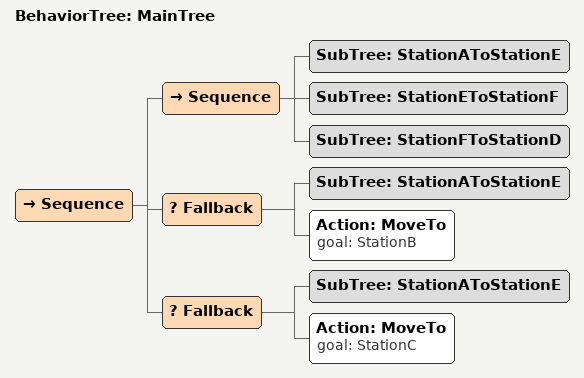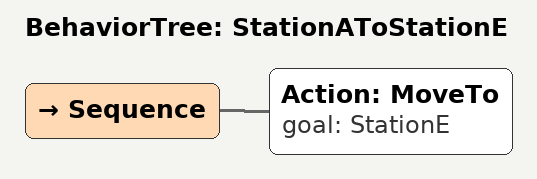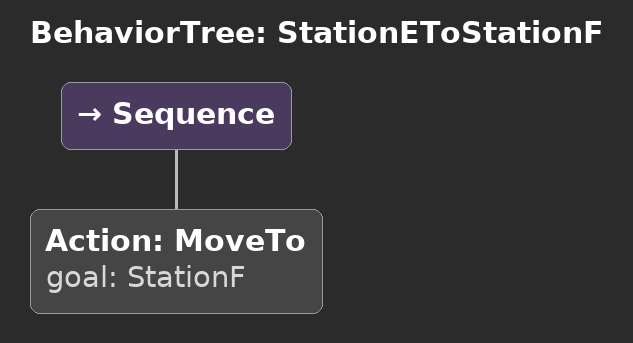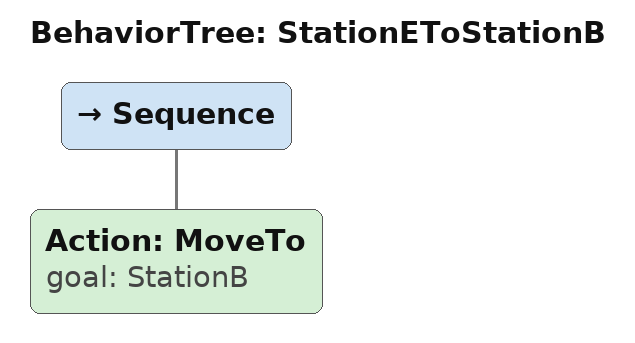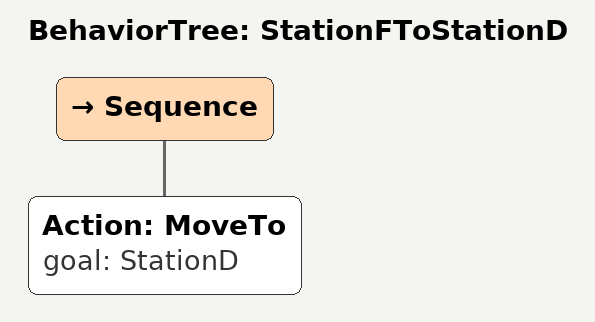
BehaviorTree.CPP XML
<root main_tree_to_execute = "MainTree" >
    <BehaviorTree ID="MainTree">
        <Sequence>
            <!-- StationA to StationE to StationF to StationD  -->
            <Sequence>
                <SubTree ID="StationAToStationE" />
                <SubTree ID="StationEToStationF" />
                <SubTree ID="StationFToStationD" />
            </Sequence>
            <!-- If StationE is not reach, go to StationB  -->
            <Fallback>
                <SubTree ID="StationAToStationE" />
                <Action ID="MoveTo" goal="StationB" />
            </Fallback>
            <!-- If StationF is not reach, go to StationC  -->
            <Fallback>
                <SubTree ID="StationAToStationE" />
                <Action ID="MoveTo" goal="StationC" />
            </Fallback>
        </Sequence>
    </BehaviorTree>

    <BehaviorTree ID="StationAToStationE">
        <Sequence>
            <Action ID="MoveTo" goal="StationE" />
        </Sequence>
    </BehaviorTree>

    <BehaviorTree ID="StationEToStationF">
        <Sequence>
            <Action ID="MoveTo" goal="StationF" />
        </Sequence>
    </BehaviorTree>

    <BehaviorTree ID="StationEToStationB">
        <Sequence>
            <Action ID="MoveTo" goal="StationB" />
        </Sequence>
    </BehaviorTree>

    <BehaviorTree ID="StationFToStationD">
        <Sequence>
            <Action ID="MoveTo" goal="StationD" />
        </Sequence>
    </BehaviorTree>

</root>
